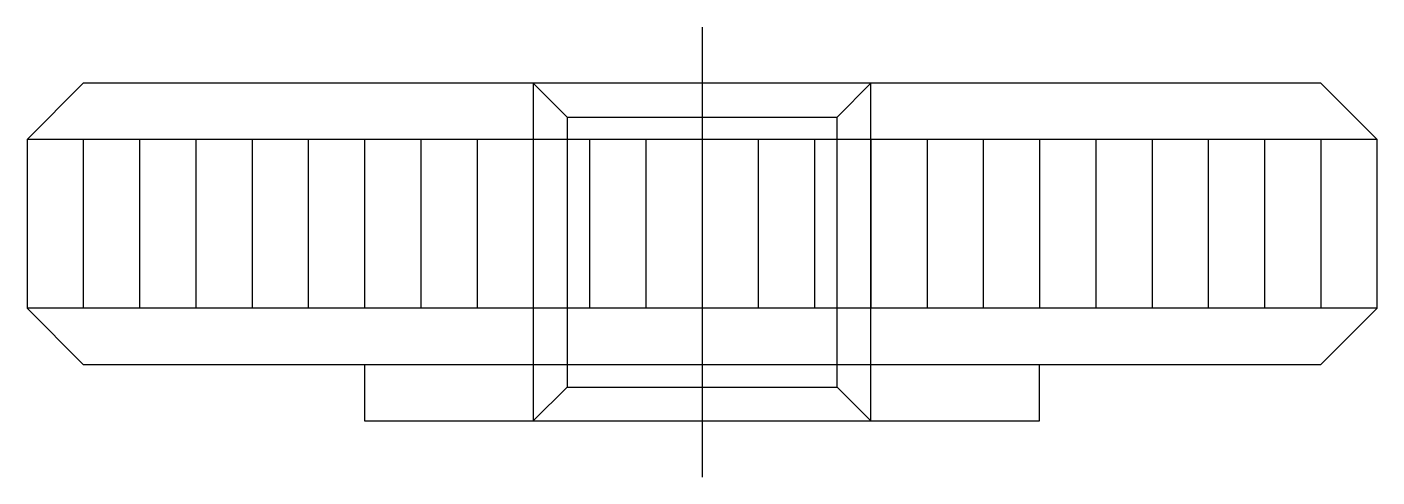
# Model space of a CAD drawing. Extents: x 10 to 148, y 10 to 145.
# Drawn here: x 135.52 to 147.52, y 108.88 to 112.88 of the extents above; entities outside this region: 2.
import ezdxf

# ---------------------------------------------------------------- set-up
doc = ezdxf.new("R2010")
doc.units = 0
doc.header["$LTSCALE"] = 0.25
doc.linetypes.add('CENTER', pattern=[50.8, 31.75, -6.35, 6.35, -6.35])
doc.linetypes.add('DASHED', pattern=[19.05, 12.7, -6.35])
doc.layers.get('0').update_dxf_attribs({"linetype": 'CONTINUOUS'})
doc.layers.add('CENTER', color=1, linetype='CENTER')

msp = doc.modelspace()

# ---------------------------------------------------------------- linework, layer by layer
for p, q in [((136.021, 112.382), (135.521, 111.882)), ((147.021, 112.382), (136.021, 112.382)), ((147.021, 112.382), (147.521, 111.882)), ((147.521, 111.882), (135.521, 111.882)), ((135.521, 111.882), (135.521, 110.382)), ((136.021, 111.882), (136.021, 110.382)), ((136.521, 111.882), (136.521, 110.382)), ((137.021, 111.882), (137.021, 110.382)), ((137.521, 111.882), (137.521, 110.382)), ((138.021, 111.882), (138.021, 110.382)), ((138.521, 111.882), (138.521, 110.382)), ((139.021, 111.882), (139.021, 110.382)), ((139.521, 111.882), (139.521, 110.382)), ((140.021, 111.882), (140.021, 110.382)), ((140.521, 111.882), (140.521, 110.382)), ((141.021, 111.882), (141.021, 110.382)), ((142.021, 111.882), (142.021, 110.382)), ((142.521, 111.882), (142.521, 110.382)), ((143.021, 111.882), (143.021, 110.382)), ((143.521, 111.882), (143.521, 110.382)), ((144.021, 111.882), (144.021, 110.382)), ((144.521, 111.882), (144.521, 110.382)), ((145.021, 111.882), (145.021, 110.382)), ((145.521, 111.882), (145.521, 110.382)), ((146.021, 111.882), (146.021, 110.382)), ((146.521, 111.882), (146.521, 110.382)), ((147.021, 111.882), (147.021, 110.382)), ((147.521, 110.382), (147.521, 111.882)), ((147.521, 110.382), (135.521, 110.382)), ((135.521, 110.382), (136.021, 109.882)), ((141.521, 110.382), (141.521, 110.382)), ((144.521, 110.382), (144.521, 110.383)), ((147.521, 110.382), (147.021, 109.882)), ((136.021, 109.882), (147.021, 109.882)), ((138.521, 109.882), (138.521, 109.382)), ((144.521, 109.382), (144.521, 109.882)), ((138.521, 109.382), (144.521, 109.382))]:
    msp.add_line(p, q)
at = {"color": 3, "linetype": 'DASHED'}
for p, q in [((140.321, 112.082), (140.021, 112.382)), ((140.021, 112.382), (140.021, 109.382)), ((142.721, 112.082), (143.021, 112.382)), ((143.021, 109.382), (143.021, 112.382)), ((140.321, 112.082), (142.721, 112.082)), ((140.321, 112.082), (140.321, 109.682)), ((142.721, 109.682), (142.721, 112.082)), ((140.321, 109.682), (140.021, 109.382)), ((140.321, 109.682), (142.721, 109.682)), ((142.721, 109.682), (143.021, 109.382))]:
    msp.add_line(p, q, dxfattribs=at)
at = {"layer": 'CENTER', "color": 1, "linetype": 'CENTER'}
msp.add_line((141.521, 112.882), (141.521, 108.882), dxfattribs=at)

# ---------------------------------------------------------------- texts
for s, p in [('NOMS3', (10, 25)), ('NOMS03', (10, 10))]:
    msp.add_text(s, height=4).set_placement(p)

doc.saveas('drawing.dxf')
